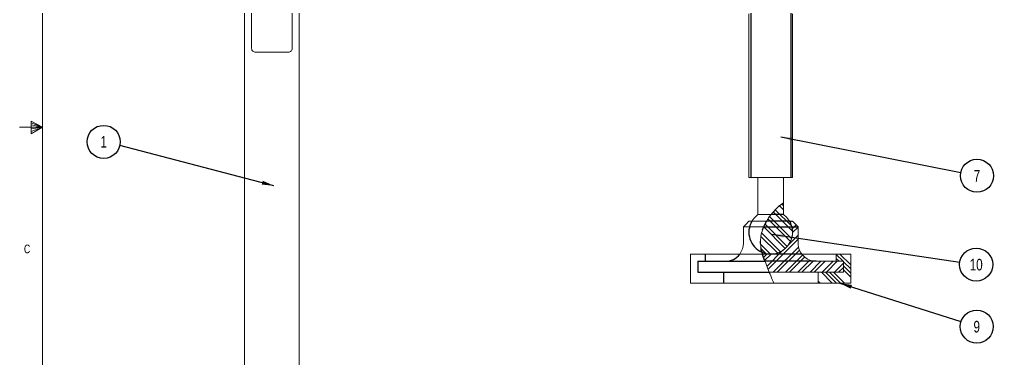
# Model space of a CAD drawing. Header units: millimetres. Extents: x 7 to 553, y 4 to 429.
# Drawn here: x 6.9 to 274.5, y 153.2 to 246.4 of the extents above; entities that cross this region are included whole.
import ezdxf
from ezdxf.enums import TextEntityAlignment as Align
from ezdxf.lldxf.tags import DXFTag

# ---------------------------------------------------------------- set-up
doc = ezdxf.new("R2010")
doc.units = ezdxf.units.MM
for name, color, linetype in [('DIM', 2, 'Continuous'), ('HATCH', 1, 'Continuous'), ('HIDDEN', 3, 'HIDDEN'), ('TITLEBLOCK', 6, 'Continuous')]:
    doc.layers.add(name, color=color, linetype=linetype)
doc.layers.add('OBJECT', color=4, linetype='Continuous', lineweight=15)
doc.styles.add('SLDTEXTSTYLE0', font='TXT', dxfattribs={"width": 0.75})
tags = doc.linetypes.add('HIDDEN', pattern=[1.905, 1.27, -0.635]).pattern_tags.tags
tags[6:7] = [DXFTag(74, 4), DXFTag(75, 0), DXFTag(340, '0'), DXFTag(46, 1.0), DXFTag(50, 0.0), DXFTag(44, 0.0), DXFTag(45, 0.0)]
tags[4:5] = [DXFTag(74, 4), DXFTag(75, 0), DXFTag(340, '0'), DXFTag(46, 1.0), DXFTag(50, 0.0), DXFTag(44, 0.0), DXFTag(45, 0.0)]
doc.dimstyles.new('SLDDIMSTYLE0', dxfattribs={"dimtxt": 3.302, "dimasz": 3.302, "dimexe": 0, "dimexo": 0.0625, "dimgap": 0.8254999999999999, "dimtad": 0, "dimtih": 1, "dimtoh": 1, "dimdec": 0, "dimrnd": 1e-09, "dimzin": 0, "dimdsep": 46, "dimtxsty": 'Standard', "dimsah": 1, "dimcen": 0.09, "dimadec": 0, "dimazin": 0, "dimtfac": 1, "dimtdec": 0, "dimtofl": 0, "dimtmove": 0, "dimatfit": 3, "dimfxl": 1, "dimtolj": 1, "dimtzin": 0, "dimarcsym": 0})

# ---------------------------------------------------------------- blocks, each defined once
blk = doc.blocks.new('BALLOON')
at = {"layer": 'DIM'}
blk.add_circle((0, 0), 4.543068032436728, dxfattribs=at)
at = {"layer": 'DIM', "style": 'SLDTEXTSTYLE0', "width": 0.75}
blk.add_attdef('NO', text='', height=3.2, dxfattribs=at).set_placement((0, 0), align=Align.MIDDLE)
blk = doc.blocks.new('TITLEBLOCK-C')
at = {"layer": 'TITLEBLOCK', "lineweight": 0}
for p, q in [((13.28114840989403, 423.17925795053), (13.28114840989403, 10.42925795053002)), ((13.28114840989403, 216.80425795053), (6.931148409893997, 216.80425795053)), ((10.13179683230328, 218.4689853237378), (10.13179683230328, 214.9431991801749)), ((13.28114840989403, 216.80425795053), (10.13179683230328, 218.4689853237378)), ((10.13179683230328, 217.9999489310392), (13.28114840989403, 216.80425795053)), ((10.13179683230328, 217.3916057979668), (13.28114840989403, 216.80425795053)), ((10.13179683230328, 214.9431991801749), (13.28114840989403, 216.80425795053)), ((10.13179683230328, 215.6367698371812), (13.28114840989403, 216.80425795053)), ((10.13179683230328, 216.315306408685), (13.28114840989403, 216.80425795053))]:
    blk.add_line(p, q, dxfattribs=at)
at = {"layer": 'TITLEBLOCK', "insert": (8.159278170839993, 184.5128076304192), "char_height": 2.381249999999994, "attachment_point": 1, "style": 'SLDTEXTSTYLE0'}
blk.add_mtext('C', dxfattribs=at)
at = {"layer": 'TITLEBLOCK', "style": 'SLDTEXTSTYLE0', "width": 0.75}
blk.add_attdef('DRAWN_BY', text='', height=2, dxfattribs=at).set_placement((458.3021271050647, 53.41220079115445), align=Align.MIDDLE)
at = {"layer": 'TITLEBLOCK', "style": 'SLDTEXTSTYLE0'}
for tag, p in [('TITLE', (510.4318457715308, 38.59992199306127)), ('DWG_NO', (509.1645912511204, 21.28077688078579)), ('REV', (540.0011179144401, 20.85835870731566))]:
    blk.add_attdef(tag, text='', height=6, dxfattribs=at).set_placement(p, align=Align.MIDDLE)

msp = doc.modelspace()

# ---------------------------------------------------------------- hatches: boundary and pattern name
at = {"layer": 'HATCH', "lineweight": 0}
h = msp.add_hatch(dxfattribs=at)
h.set_pattern_fill('ANSI32', color=256, scale=0.25, angle=90.0000000000002, style=0)
h.set_pattern_definition([(135.0000000000002, (0, 0), (-1.683798022700461, -1.683798022700472), []), (135.0000000000002, (-3.91930127599493e-15, 1.1225325), (-1.683798022700461, -1.683798022700472), [])])
edge = h.paths.add_edge_path(flags=0)
edge.add_line((216.7707826823832, 192.7978946799233), (216.7707826823832, 195.9898799991226))
edge.add_spline(control_points=[(216.7707826823832, 195.9898799991226), (215.3950495114229, 195.0971886980201), (214.2020664278005, 193.8982060484735), (213.2184545595402, 192.5859380844653), (212.2400025459492, 191.280554047136), (211.4310747175529, 189.8106776919371), (210.9378658842093, 188.2556404336934), (210.5917194399817, 187.1642759219644), (210.421640317818, 185.99655453279), (210.4710685335344, 184.8526792293571), (210.5062174268775, 184.0392581811671), (210.6422950777092, 183.2278447714489), (210.8413119912994, 182.4383629702359)], knot_values=[0, 0, 0, 0, 0.004919944679638464, 0.004919944679638464, 0.004919944679638464, 0.009810072049130598, 0.009810072049130598, 0.009810072049130598, 0.01323797946944893, 0.01323797946944893, 0.01323797946944893, 0.01565074465126735, 0.01565074465126735, 0.01565074465126735, 0.01565074465126735], weights=[1, 1, 1, 1, 1, 1, 1, 1, 1, 1, 1, 1, 1], degree=3, periodic=0)
edge.add_arc((213.2707826823832, 187.9244975075188), 6, 246.1144009436203, 414.3146652873485)
h = msp.add_hatch(dxfattribs=at)
h.set_pattern_fill('ANSI32', color=256, scale=0.25, style=0)
h.set_pattern_definition([(45, (0, 0), (-1.683798022700466, 1.683798022700467), []), (45, (1.1225325, 0), (-1.683798022700466, 1.683798022700467), [])])
edge = h.paths.add_edge_path(flags=0)
edge.add_line((233.2707826823832, 176.9244975075188), (233.2707826823832, 179.9244975075188))
edge.add_line((233.2707826823832, 179.9244975075188), (225.7707826823832, 179.9244975075188))
edge.add_arc((225.7707826823832, 184.9244975075188), 4.999999999999999, 180, 270, ccw=False)
edge.add_line((220.7707826823832, 184.9244975075188), (220.7707826823832, 189.4244975075188))
edge.add_line((220.7707826823832, 189.4244975075188), (219.2707826823832, 190.9244975075188))
edge.add_line((219.2707826823832, 190.9244975075188), (218.4669351050898, 190.9244975075188))
edge.add_arc((213.2707826823832, 187.9244975075188), 6, -113.88559905638277, 29.99999999999909, ccw=False)
edge.add_spline(control_points=[(210.8413119912994, 182.4383629702363), (211.3206322302513, 180.5369436441534), (212.1384031978761, 178.7349879981653), (212.8915748438834, 176.9244975075188)], knot_values=[0, 0, 0, 0, 0.005882711118662438, 0.005882711118662438, 0.005882711118662438, 0.005882711118662438], weights=[1, 1, 1, 1], degree=3, periodic=0)
edge.add_line((212.8915748438834, 176.9244975075189), (233.2707826823832, 176.9244975075188))
h = msp.add_hatch(dxfattribs=at)
h.set_pattern_fill('ANSI34', color=256, scale=0.25, angle=90.0000000000002, style=0)
h.set_pattern_definition([(135.0000000000002, (0, 0), (-3.367596045400922, -3.367596045400945), []), (135.0000000000002, (-3.91930127599493e-15, 1.1225325), (-3.367596045400922, -3.367596045400945), []), (135.0000000000002, (-7.83860255198986e-15, 2.245065), (-3.367596045400922, -3.367596045400945), []), (135.0000000000002, (-1.175791255668814e-14, 3.3676), (-3.367596045400922, -3.367596045400945), [])])
h.paths.add_polyline_path([(235.270782682383, 181.9244975075189), (231.270782682383, 181.9244975075189), (231.2707826823832, 179.9244975075189), (233.2707826823832, 179.9244975075189), (233.2707826823832, 176.9244975075189), (226.2707826823832, 176.9244975075189), (226.2707826823832, 173.9244975075189), (235.2707826823832, 173.9244975075189)], flags=0)

# ---------------------------------------------------------------- linework, layer by layer
at = {"layer": 'HIDDEN'}
for p, q in [((207.7707826823832, 321.9244975075188), (207.7707826823832, 202.9244975075188)), ((218.7707826823833, 321.9244975075188), (218.7707826823832, 202.9244975075188)), ((216.7707768411279, 192.7978888973656), (213.3800474137903, 192.7978888973656)), ((218.46693131634, 190.9245000109139), (212.1252206296564, 190.9245000109139)), ((211.3746640414834, 189.4245044216576), (220.7707849473596, 189.4245044216576)), ((210.8413067788721, 182.4383632168236), (211.0723585799243, 182.3417623834307)), ((211.0867929273072, 182.3360998167918), (210.8413067788721, 182.4383632168236)), ((193.2707813710809, 179.924492619938), (211.6609004468561, 179.924492619938)), ((193.2707813710809, 179.924492619938), (211.6609004468561, 179.924492619938)), ((221.7707869739175, 181.9244966730538), (210.9578934640527, 181.9244966730538)), ((225.770780178988, 179.924492619938), (211.6609004468561, 179.924492619938)), ((193.2707813710809, 176.9245014414254), (212.8915724486947, 176.9245014414254)), ((193.2707813710809, 176.9245014414254), (212.8915724486947, 176.9245014414254))]:
    msp.add_line(p, q, dxfattribs=at)
for centre, radius, start, end in [((213.2707826823832, 187.9244975075188), 5.999999999999988, 150.0000000000002, 246.1144009436189), ((213.2707826823832, 187.9244975075188), 5.999999999999988, 150.0000000000002, 246.1144009436189), ((200.7707826823832, 184.9244975075189), 5, 270.0000000000008, 323.1301023541568)]:
    msp.add_arc(centre, radius, start, end, dxfattribs=at)
for points, knots in [([(211.055928203547, 188.5764346346322), (211.2758788918369, 189.1619304727364), (211.5979179923914, 190.0191796795813), (212.0214130999327, 190.7065874435299), (212.1556637019754, 190.9245000109139)], [0, 0, 0, 0, 0.6829937355781077, 0.9999999999999999, 0.9999999999999999, 0.9999999999999999, 0.9999999999999999]), ([(210.8413067788721, 182.4383632168236), (210.8282545980207, 182.5018527810548), (210.8021776682082, 182.6286984729077), (210.6521407702089, 183.1504853617216), (210.6050091839612, 183.5923405838386), (210.6012788743616, 183.6273119673195)], [0, 0, 0, 0, 0.4799231456367514, 0.9588376323214672, 1, 1, 1, 1]), ([(211.6609004468561, 179.924492619938), (211.6387048141203, 179.9836017613418), (211.5943922500495, 180.10161045462), (211.2918562652511, 180.8922813773629), (211.0539783080026, 181.7020987806285), (210.9386858672738, 182.0945934280816)], [0, 0, 0, 0, 0.3408751318014568, 0.6805415866245065, 1, 1, 1, 1])]:
    msp.add_open_spline(points, degree=3, knots=knots, dxfattribs=at)
for points in [[(210.4762879342676, 184.8384932503167), (210.4992953271509, 185.4210839495125)], [(193.2707813710809, 179.924492619938), (193.2707813710809, 176.9245014414254)], [(193.2707813710809, 179.924492619938), (193.2707813710809, 176.9245014414254)], [(195.2707854241968, 181.9244966730538), (195.2707854241968, 179.924492619938)], [(200.2707806558252, 176.9245014414254), (200.2707806558252, 173.9244953617516)]]:
    msp.add_open_spline(points, degree=1, dxfattribs=at)
at = {"layer": 'OBJECT'}
for p, q in [((70.68061252617244, 238.4244994148675), (70.68061252617244, 265.4244945272866)), ((81.86095283859376, 262.9244969114724), (81.86095262613257, 238.4244975075188)), ((80.77078268238311, 237.4244975075188), (71.7707826823831, 237.4244975075188)), ((207.2707799405694, 202.9244945272866), (219.2707893581033, 202.9244945272866)), ((216.7707768411279, 195.9898815378609), (216.7707768411279, 192.7978888973656)), ((209.7707775563836, 192.7978888973656), (213.3800474137903, 192.7978888973656)), ((207.2707799405694, 190.9245000109139), (212.1252206296564, 190.9245000109139)), ((218.46693131634, 190.9245000109139), (219.2707893581033, 190.9245000109139)), ((220.7707849473596, 189.4245044216576), (219.2707893581033, 190.9245000109139)), ((211.3746640414834, 189.4245044216576), (205.7707843513132, 189.4245044216576)), ((220.7707849473596, 189.4245044216576), (220.7707826823832, 184.9244975075189)), ((191.2707847685457, 181.9244966730538), (210.9799471826196, 181.9244966730538)), ((231.270783874476, 181.9244966730538), (221.7707869739175, 181.9244966730538)), ((225.770780178988, 179.924492619938), (233.2707879275918, 179.924492619938)), ((231.270783874476, 179.924492619938), (231.270783874476, 181.9244966730538)), ((231.270783874476, 181.9244966730538), (235.2707770795465, 181.9244966730538)), ((233.2707879275918, 179.924492619938), (231.270783874476, 179.924492619938)), ((233.2707879275918, 176.9245014414254), (233.2707879275918, 179.924492619938)), ((233.2707879275918, 179.924492619938), (233.2707879275918, 176.9245014414254)), ((235.2707770795465, 181.9244966730538), (235.2707770795465, 173.9244953617516)), ((233.2707879275918, 176.9245014414254), (212.8915724486947, 176.9245014414254)), ((226.2707886428476, 173.9244953617516), (226.2707886428476, 176.9245014414254)), ((226.2707886428476, 176.9245014414254), (233.2707879275918, 176.9245014414254)), ((191.2707847685457, 173.9244953617516), (214.1241070956827, 173.9244953617516)), ((226.2707886428476, 173.9244953617516), (214.1241070956827, 173.9244953617516)), ((235.2707770795465, 173.9244953617516), (226.2707886428476, 173.9244953617516))]:
    msp.add_line(p, q, dxfattribs=at)
at = {"layer": 'OBJECT', "flags": 128}
msp.add_lwpolyline([(209.7707775563836, 192.7978888973656), (208.6251613826394, 191.7216227278176), (208.0746302596766, 190.9244975075188)], dxfattribs=at)
at = {"layer": 'OBJECT'}
for centre, radius, start, end in [((213.2707522053826, 187.9245094180745), 6.000000000000032, 248.6543635560095, 54.31437564816219), ((213.2707796494093, 187.924498701872), 5.99999999999997, 248.506017243995, 30.00001443425408), ((200.7707826823832, 184.9244975075189), 5, 323.1301023541568, 0), ((225.7707826823809, 184.9244926199373), 5.000000000000002, 179.9999439924413, 269.9999713132313)]:
    msp.add_arc(centre, radius, start, end, dxfattribs=at)
for points in [[(68.77078285002116, 339.4244974600214), (68.77078285002116, 79.42449011654284)], [(83.77078251474504, 79.42449011654284), (83.77078251474504, 262.9244969114724)], [(207.2707799405694, 247.9244963154259), (207.2707799405694, 202.9244945272866)], [(219.2707893581033, 202.9244945272866), (219.2707893581033, 247.9244963154259)], [(209.7707775563836, 202.9244945272866), (209.7707775563836, 192.7978888973656)], [(216.7707768411279, 195.9898815378609), (216.7707768411279, 202.9244945272866)], [(207.2707799405694, 190.9245000109139), (205.7707843513132, 189.4245044216576)], [(212.1252206296564, 190.9245000109139), (211.3746640414834, 189.4245044216576)], [(205.7707843513132, 189.4245044216576), (205.7707826823832, 184.9244975075189)], [(191.2707847685457, 181.9244966730538), (191.2707847685457, 173.9244953617516)]]:
    msp.add_open_spline(points, degree=1, dxfattribs=at)
for points, knots in [([(71.7707826823831, 237.4244975075188), (71.63831098767999, 237.4244975075188), (71.5112506916548, 237.4389318328737), (71.26840484516556, 237.5057382622524), (71.15076643136754, 237.5593503040378), (70.94324270380777, 237.7178411485717), (70.8517435845132, 237.8240091372217), (70.71914996894512, 238.0945976782967), (70.68061273863363, 238.2569289047785), (70.68061252617244, 238.4244994148675)], [0, 0, 0, 0, 0.25, 0.25, 0.5, 0.5, 0.75, 0.75, 1, 1, 1, 1]), ([(81.86095262613257, 238.4244975075188), (81.86095262613257, 238.2571356798004), (81.82271129321327, 238.0958270717809), (81.69106364991295, 237.8259251720802), (81.59959238197033, 237.7191214928631), (81.39219823391035, 237.5601123243114), (81.27620842723937, 237.5067958578155), (81.03099918081915, 237.4389043259744), (80.90331745986205, 237.4244975075188), (80.77078268238311, 237.4244975075188)], [0, 0, 0, 0, 0.25, 0.25, 0.5, 0.5, 0.75, 0.75, 1, 1, 1, 1]), ([(213.3800474137903, 192.7978888973656), (213.8643506058544, 193.3737136031091), (214.6358956963091, 194.2910619335743), (215.7518206637392, 195.2638929522976), (216.457621043195, 195.7865319180809), (216.7459729395844, 195.9736948356584), (216.7654651942266, 195.9864152264645), (216.7707768411279, 195.9898815378609)], [0, 0, 0, 0, 0.3457722963872939, 0.5508510413814734, 0.7575174634958601, 0.9339234153623132, 0.9999999999999999, 0.9999999999999999, 0.9999999999999999, 0.9999999999999999]), ([(212.1556637019754, 190.9245000109139), (212.3361628234124, 191.2446565558968), (212.7576249255574, 191.9922161528063), (213.1536357305576, 192.5048183131902), (213.3800474137903, 192.7978888973656)], [0, 0, 0, 0, 0.4282689250549401, 1, 1, 1, 1]), ([(210.4682264060617, 184.9245027527275), (210.4814535520634, 185.555231261947), (210.50850278608, 186.8450577328001), (210.9333205326949, 188.3411731266867), (211.277148304692, 189.1851401910421), (211.3746640414834, 189.4245044216576)], [0, 0, 0, 0, 0.4067207512666783, 0.8317353402627422, 1, 1, 1, 1]), ([(210.9386858672738, 182.0945934280816), (210.9192078468237, 182.1575302157609), (210.7846811081202, 182.5922089251623), (210.5678532454749, 183.5772271854544), (210.4979539200409, 184.5224910709783), (210.4682264060617, 184.9245027527275)], [0, 0, 0, 0, 0.08867193929775673, 0.6124208996886114, 1, 1, 1, 1]), ([(214.1241070956827, 173.9244953617516), (213.5665293325791, 175.244144327998), (212.4507609273919, 177.8848927937909), (211.4703979316499, 180.5774690460603), (210.9799471826196, 181.9244966730538)], [0, 0, 0, 0, 0.4997253556484375, 1, 1, 1, 1])]:
    msp.add_open_spline(points, degree=3, knots=knots, dxfattribs=at)

# ---------------------------------------------------------------- block references
at = {"layer": 'TITLEBLOCK'}
msp.add_blockref('TITLEBLOCK-C', (0, 0), dxfattribs=at)
for p, values in [((30.05534486931706, 212.7492673500627), {'NO': '1'}), ((269.9282561829, 203.4432310709422), {'NO': '7'}), ((269.7071596366144, 179.019959011604), {'NO': '10'}), ((269.8650857411041, 161.9797323371612), {'NO': '9'})]:
    msp.add_blockref('BALLOON', p, dxfattribs=at).add_auto_attribs(values)

# ---------------------------------------------------------------- leaders
at = {"layer": 'DIM'}
for points in [[(216.0456786651888, 214.1721116079612), (265.4726555758695, 204.3304122125234)], [(76.81602573680557, 200.7044921073438), (34.50182729732893, 211.7956971732102)], [(213.5270374379103, 187.3822476221488), (265.213597838239, 179.6888158808438)], [(232.2729107294187, 173.9244975075189), (265.5353342883614, 163.3554937644516)]]:
    msp.add_leader(points, dimstyle='SLDDIMSTYLE0', override={"dimscale": 1, "dimgap": 0.8254999999999999, "dimtad": 0, "dimclrd": 0}, dxfattribs=at)

doc.saveas('drawing.dxf')
